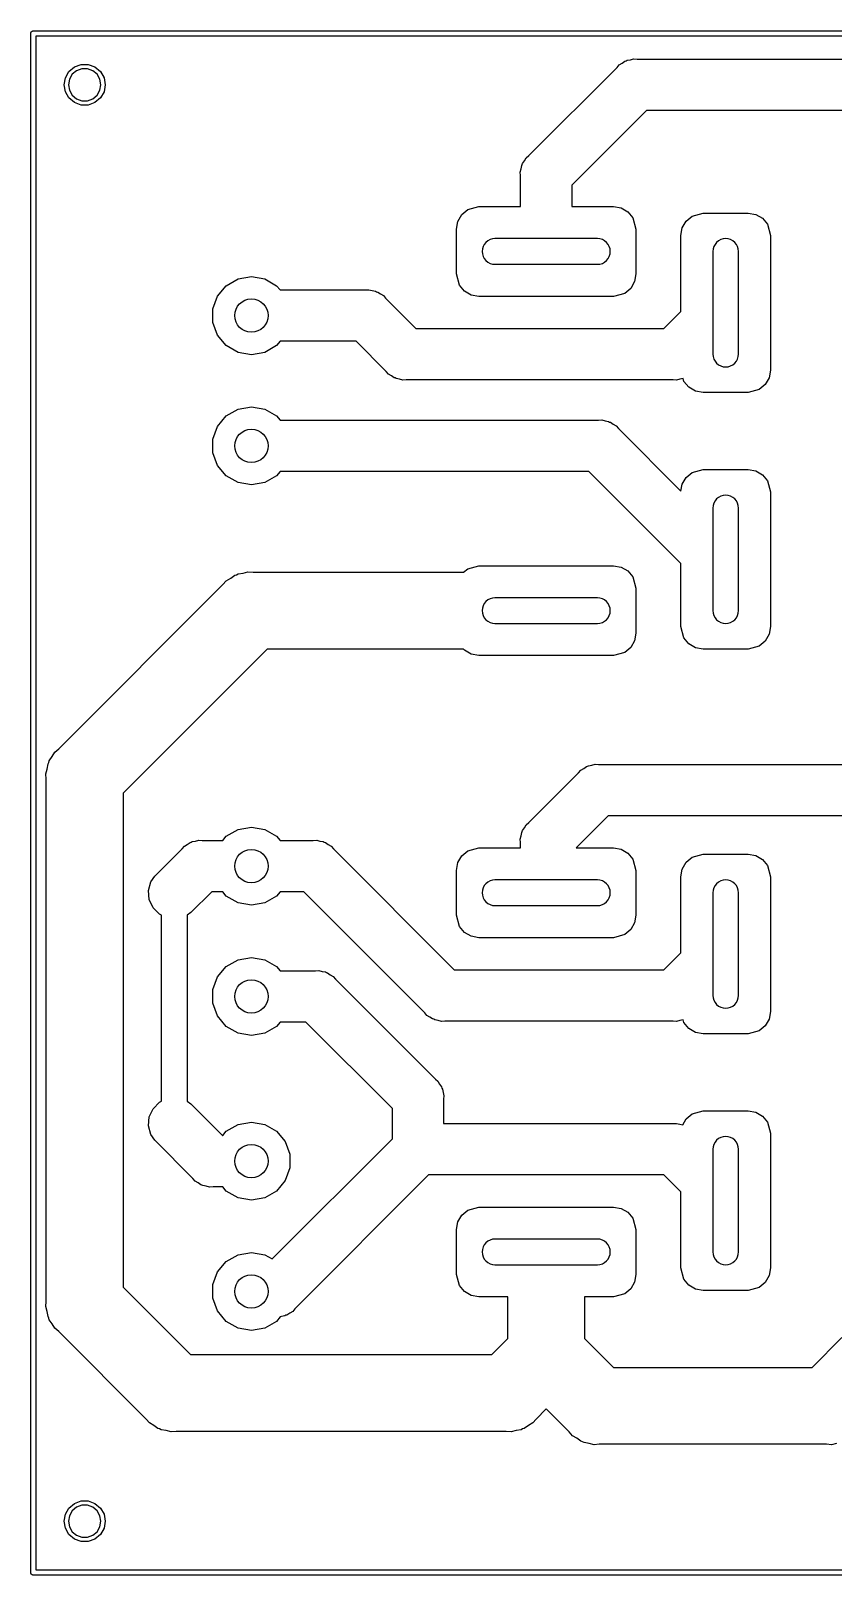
# Model space of a CAD drawing. Extents: x 113.9 to 177.6, y -84.6 to -24.4.
# Drawn here: x 113.9 to 145.2, y -84.6 to -24.4 of the extents above; entities that cross this region are included whole.
import ezdxf

# ---------------------------------------------------------------- set-up
doc = ezdxf.new("R2010")
doc.units = 0
doc.header["$MEASUREMENT"] = 0
doc.layers.add('BLACK', color=7, linetype='CONTINUOUS')

msp = doc.modelspace()

# ---------------------------------------------------------------- linework, layer by layer
at = {"layer": 'BLACK', "linetype": 'CONTINUOUS'}
for p, q in [((113.9, -24.4824), (113.903, -24.474)), ((113.9, -24.4912), (113.9, -24.4824)), ((113.9, -24.4913), (113.9, -24.4912)), ((113.9, -62.4912), (113.9, -24.4913)), ((113.903, -24.474), (113.905, -24.4653)), ((113.905, -24.4653), (113.909, -24.4576)), ((113.909, -24.4576), (113.912, -24.4492)), ((113.912, -24.4492), (113.918, -24.4424)), ((113.918, -24.4424), (113.922, -24.4347)), ((113.922, -24.4347), (113.929, -24.429)), ((113.929, -24.429), (113.935, -24.4222)), ((113.935, -24.4222), (113.942, -24.4178)), ((113.942, -24.4178), (113.949, -24.4121)), ((113.949, -24.4121), (113.958, -24.409)), ((113.958, -24.409), (113.965, -24.4046)), ((113.965, -24.4046), (113.974, -24.403)), ((113.974, -24.403), (113.982, -24.4)), ((113.982, -24.4), (113.991, -24.4)), ((113.991, -24.4), (113.991, -24.4)), ((113.991, -24.4), (177.509, -24.4)), ((177.4, -24.6), (114.1, -24.6)), ((114.1, -24.6), (114.1, -84.4)), ((115.386, -25.9844), (115.599, -25.8054)), ((115.599, -25.8054), (115.861, -25.7101)), ((115.89, -25.8775), (115.684, -25.9526)), ((115.861, -25.7101), (116.139, -25.7101)), ((116.11, -25.8775), (115.89, -25.8775)), ((116.316, -25.9526), (116.11, -25.8775)), ((116.139, -25.7101), (116.401, -25.8054)), ((116.401, -25.8054), (116.614, -25.9844)), ((133.324, -29.262), (136.762, -25.8238)), ((136.762, -25.8238), (136.847, -25.7221)), ((136.847, -25.7221), (136.962, -25.6558)), ((136.962, -25.6558), (137.071, -25.5797)), ((137.071, -25.5797), (137.114, -25.5682)), ((137.114, -25.5682), (137.153, -25.5458)), ((137.153, -25.5458), (137.283, -25.5228)), ((137.283, -25.5228), (137.411, -25.4884)), ((137.411, -25.4884), (137.544, -25.5)), ((137.544, -25.5), (157.956, -25.5)), ((115.198, -26.5), (115.246, -26.2257)), ((115.246, -26.2257), (115.386, -25.9844)), ((115.406, -26.2838), (115.368, -26.5)), ((115.516, -26.0937), (115.406, -26.2838)), ((115.684, -25.9526), (115.516, -26.0937)), ((116.484, -26.0937), (116.316, -25.9526)), ((116.594, -26.2838), (116.484, -26.0937)), ((116.632, -26.5), (116.594, -26.2838)), ((116.614, -25.9844), (116.754, -26.2257)), ((116.754, -26.2257), (116.802, -26.5)), ((115.246, -26.7743), (115.198, -26.5)), ((115.386, -27.0156), (115.246, -26.7743)), ((115.368, -26.5), (115.406, -26.7162)), ((115.599, -27.1946), (115.386, -27.0156)), ((115.406, -26.7162), (115.516, -26.9063)), ((115.516, -26.9063), (115.684, -27.0474)), ((115.684, -27.0474), (115.89, -27.1225)), ((116.11, -27.1225), (116.316, -27.0474)), ((116.316, -27.0474), (116.484, -26.9063)), ((116.614, -27.0156), (116.401, -27.1946)), ((116.484, -26.9063), (116.594, -26.7162)), ((116.594, -26.7162), (116.632, -26.5)), ((116.754, -26.7743), (116.614, -27.0156)), ((116.802, -26.5), (116.754, -26.7743)), ((115.861, -27.2899), (115.599, -27.1946)), ((116.139, -27.2899), (115.861, -27.2899)), ((115.89, -27.1225), (116.11, -27.1225)), ((116.401, -27.1946), (116.139, -27.2899)), ((137.914, -27.5), (135, -30.4142)), ((157.586, -27.5), (137.914, -27.5)), ((133.08, -29.5709), (133.156, -29.4622)), ((133.156, -29.4622), (133.222, -29.3473)), ((133.222, -29.3473), (133.324, -29.262)), ((132.988, -29.9115), (133.023, -29.7834)), ((133, -30.0437), (132.988, -29.9115)), ((133, -31.25), (133, -30.0437)), ((133.023, -29.7834), (133.046, -29.6527)), ((133.046, -29.6527), (133.068, -29.614)), ((133.068, -29.614), (133.08, -29.5709)), ((135, -30.4142), (135, -31.25)), ((130.938, -31.3672), (131.375, -31.25)), ((131.375, -31.25), (133, -31.25)), ((135, -31.25), (136.625, -31.25)), ((136.625, -31.25), (136.924, -31.3028)), ((136.924, -31.3028), (137.187, -31.4547)), ((130.5, -32.125), (130.553, -31.8257)), ((130.553, -31.8257), (130.705, -31.5626)), ((130.705, -31.5626), (130.938, -31.3672)), ((137.187, -31.4547), (137.383, -31.6875)), ((137.383, -31.6875), (137.5, -32.125)), ((139.303, -32.0757), (139.455, -31.8126)), ((139.455, -31.8126), (139.688, -31.6172)), ((139.688, -31.6172), (140.125, -31.5)), ((140.125, -31.5), (141.875, -31.5)), ((141.875, -31.5), (142.174, -31.5528)), ((142.174, -31.5528), (142.437, -31.7047)), ((142.437, -31.7047), (142.633, -31.9375)), ((130.5, -33.875), (130.5, -32.125)), ((132, -32.5), (131.902, -32.5096)), ((132, -32.5), (131.902, -32.5096)), ((136, -32.5), (132, -32.5)), ((136, -32.5), (132, -32.5)), ((136.098, -32.5096), (136, -32.5)), ((136.098, -32.5096), (136, -32.5)), ((137.5, -32.125), (137.5, -33.875)), ((139.25, -32.375), (139.303, -32.0757)), ((139.25, -35.3358), (139.25, -32.375)), ((141, -32.5), (140.902, -32.5096)), ((141, -32.5), (140.902, -32.5096)), ((141.098, -32.5096), (141, -32.5)), ((141.098, -32.5096), (141, -32.5)), ((142.633, -31.9375), (142.75, -32.375)), ((142.75, -32.375), (142.75, -37.625)), ((131.51, -32.9025), (131.5, -33)), ((131.51, -32.9025), (131.5, -33)), ((131.5, -33), (131.51, -33.0975)), ((131.5, -33), (131.51, -33.0975)), ((131.538, -32.8087), (131.51, -32.9025)), ((131.538, -32.8087), (131.51, -32.9025)), ((131.51, -33.0975), (131.538, -33.1913)), ((131.51, -33.0975), (131.538, -33.1913)), ((131.584, -32.7222), (131.538, -32.8087)), ((131.584, -32.7222), (131.538, -32.8087)), ((131.646, -32.6464), (131.584, -32.7222)), ((131.646, -32.6464), (131.584, -32.7222)), ((131.722, -32.5843), (131.646, -32.6464)), ((131.722, -32.5843), (131.646, -32.6464)), ((131.809, -32.5381), (131.722, -32.5843)), ((131.809, -32.5381), (131.722, -32.5843)), ((131.902, -32.5096), (131.809, -32.5381)), ((131.902, -32.5096), (131.809, -32.5381)), ((136.191, -32.5381), (136.098, -32.5096)), ((136.191, -32.5381), (136.098, -32.5096)), ((136.278, -32.5843), (136.191, -32.5381)), ((136.278, -32.5843), (136.191, -32.5381)), ((136.354, -32.6464), (136.278, -32.5843)), ((136.354, -32.6464), (136.278, -32.5843)), ((136.416, -32.7222), (136.354, -32.6464)), ((136.416, -32.7222), (136.354, -32.6464)), ((136.462, -32.8087), (136.416, -32.7222)), ((136.462, -32.8087), (136.416, -32.7222)), ((136.49, -32.9025), (136.462, -32.8087)), ((136.49, -32.9025), (136.462, -32.8087)), ((136.462, -33.1913), (136.49, -33.0975)), ((136.462, -33.1913), (136.49, -33.0975)), ((136.5, -33), (136.49, -32.9025)), ((136.5, -33), (136.49, -32.9025)), ((136.49, -33.0975), (136.5, -33)), ((136.49, -33.0975), (136.5, -33)), ((140.51, -32.9025), (140.5, -33)), ((140.51, -32.9025), (140.5, -33)), ((140.5, -33), (140.5, -37)), ((140.5, -33), (140.5, -37)), ((140.538, -32.8087), (140.51, -32.9025)), ((140.538, -32.8087), (140.51, -32.9025)), ((140.584, -32.7222), (140.538, -32.8087)), ((140.584, -32.7222), (140.538, -32.8087)), ((140.646, -32.6464), (140.584, -32.7222)), ((140.646, -32.6464), (140.584, -32.7222)), ((140.722, -32.5843), (140.646, -32.6464)), ((140.722, -32.5843), (140.646, -32.6464)), ((140.809, -32.5381), (140.722, -32.5843)), ((140.809, -32.5381), (140.722, -32.5843)), ((140.902, -32.5096), (140.809, -32.5381)), ((140.902, -32.5096), (140.809, -32.5381)), ((141.191, -32.5381), (141.098, -32.5096)), ((141.191, -32.5381), (141.098, -32.5096)), ((141.278, -32.5843), (141.191, -32.5381)), ((141.278, -32.5843), (141.191, -32.5381)), ((141.354, -32.6464), (141.278, -32.5843)), ((141.354, -32.6464), (141.278, -32.5843)), ((141.416, -32.7222), (141.354, -32.6464)), ((141.416, -32.7222), (141.354, -32.6464)), ((141.462, -32.8087), (141.416, -32.7222)), ((141.462, -32.8087), (141.416, -32.7222)), ((141.49, -32.9025), (141.462, -32.8087)), ((141.49, -32.9025), (141.462, -32.8087)), ((141.5, -33), (141.49, -32.9025)), ((141.5, -33), (141.49, -32.9025)), ((141.5, -37), (141.5, -33)), ((141.5, -37), (141.5, -33)), ((131.538, -33.1913), (131.584, -33.2778)), ((131.538, -33.1913), (131.584, -33.2778)), ((131.584, -33.2778), (131.646, -33.3536)), ((131.584, -33.2778), (131.646, -33.3536)), ((131.646, -33.3536), (131.722, -33.4157)), ((131.646, -33.3536), (131.722, -33.4157)), ((131.722, -33.4157), (131.809, -33.4619)), ((131.722, -33.4157), (131.809, -33.4619)), ((131.809, -33.4619), (131.902, -33.4904)), ((131.809, -33.4619), (131.902, -33.4904)), ((131.902, -33.4904), (132, -33.5)), ((131.902, -33.4904), (132, -33.5)), ((132, -33.5), (136, -33.5)), ((132, -33.5), (136, -33.5)), ((136, -33.5), (136.098, -33.4904)), ((136, -33.5), (136.098, -33.4904)), ((136.098, -33.4904), (136.191, -33.4619)), ((136.098, -33.4904), (136.191, -33.4619)), ((136.191, -33.4619), (136.278, -33.4157)), ((136.191, -33.4619), (136.278, -33.4157)), ((136.278, -33.4157), (136.354, -33.3536)), ((136.278, -33.4157), (136.354, -33.3536)), ((136.354, -33.3536), (136.416, -33.2778)), ((136.354, -33.3536), (136.416, -33.2778)), ((136.416, -33.2778), (136.462, -33.1913)), ((136.416, -33.2778), (136.462, -33.1913)), ((121.521, -34.3332), (121.979, -34.0687)), ((121.979, -34.0687), (122.5, -33.9769)), ((122.5, -33.9769), (123.021, -34.0687)), ((123.021, -34.0687), (123.479, -34.3332)), ((130.617, -34.3125), (130.5, -33.875)), ((130.813, -34.5453), (130.617, -34.3125)), ((137.447, -34.1743), (137.295, -34.4374)), ((137.5, -33.875), (137.447, -34.1743)), ((121, -35.2355), (121.181, -34.7384)), ((121.181, -34.7384), (121.521, -34.3332)), ((123.479, -34.3332), (123.619, -34.5)), ((123.619, -34.5), (126.956, -34.5)), ((126.956, -34.5), (127.088, -34.4884)), ((127.088, -34.4884), (127.217, -34.5228)), ((127.217, -34.5228), (127.347, -34.5458)), ((127.347, -34.5458), (127.386, -34.5681)), ((127.386, -34.5681), (127.429, -34.5797)), ((127.429, -34.5797), (127.538, -34.6558)), ((127.538, -34.6558), (127.653, -34.7221)), ((127.653, -34.7221), (127.738, -34.8238)), ((127.738, -34.8238), (128.914, -36)), ((131.076, -34.6972), (130.813, -34.5453)), ((131.375, -34.75), (131.076, -34.6972)), ((136.625, -34.75), (131.375, -34.75)), ((137.062, -34.6328), (136.625, -34.75)), ((137.295, -34.4374), (137.062, -34.6328)), ((121, -35.7645), (121, -35.2355)), ((138.586, -36), (139.25, -35.3358)), ((121.181, -36.2616), (121, -35.7645)), ((128.914, -36), (138.586, -36)), ((121.521, -36.6668), (121.181, -36.2616)), ((121.979, -36.9313), (121.521, -36.6668)), ((123.479, -36.6668), (123.021, -36.9313)), ((123.619, -36.5), (123.479, -36.6668)), ((126.586, -36.5), (123.619, -36.5)), ((127.762, -37.6762), (126.586, -36.5)), ((122.5, -37.0231), (121.979, -36.9313)), ((123.021, -36.9313), (122.5, -37.0231)), ((140.5, -37), (140.51, -37.0975)), ((140.5, -37), (140.51, -37.0975)), ((140.51, -37.0975), (140.538, -37.1913)), ((140.51, -37.0975), (140.538, -37.1913)), ((140.538, -37.1913), (140.584, -37.2778)), ((140.538, -37.1913), (140.584, -37.2778)), ((140.584, -37.2778), (140.646, -37.3536)), ((140.584, -37.2778), (140.646, -37.3536)), ((141.354, -37.3536), (141.416, -37.2778)), ((141.354, -37.3536), (141.416, -37.2778)), ((141.416, -37.2778), (141.462, -37.1913)), ((141.416, -37.2778), (141.462, -37.1913)), ((141.462, -37.1913), (141.49, -37.0975)), ((141.462, -37.1913), (141.49, -37.0975)), ((141.49, -37.0975), (141.5, -37)), ((141.49, -37.0975), (141.5, -37)), ((127.847, -37.7779), (127.762, -37.6762)), ((127.962, -37.8442), (127.847, -37.7779)), ((128.071, -37.9203), (127.962, -37.8442)), ((128.114, -37.9318), (128.071, -37.9203)), ((140.646, -37.3536), (140.722, -37.4157)), ((140.646, -37.3536), (140.722, -37.4157)), ((140.722, -37.4157), (140.809, -37.4619)), ((140.722, -37.4157), (140.809, -37.4619)), ((140.809, -37.4619), (140.902, -37.4904)), ((140.809, -37.4619), (140.902, -37.4904)), ((140.902, -37.4904), (141, -37.5)), ((140.902, -37.4904), (141, -37.5)), ((141, -37.5), (141.098, -37.4904)), ((141, -37.5), (141.098, -37.4904)), ((141.098, -37.4904), (141.191, -37.4619)), ((141.098, -37.4904), (141.191, -37.4619)), ((141.191, -37.4619), (141.278, -37.4157)), ((141.191, -37.4619), (141.278, -37.4157)), ((141.278, -37.4157), (141.354, -37.3536)), ((141.278, -37.4157), (141.354, -37.3536)), ((142.697, -37.9243), (142.545, -38.1874)), ((142.75, -37.625), (142.697, -37.9243)), ((128.153, -37.9542), (128.114, -37.9318)), ((128.283, -37.9772), (128.153, -37.9542)), ((128.411, -38.0116), (128.283, -37.9772)), ((128.544, -38), (128.411, -38.0116)), ((138.956, -38), (128.544, -38)), ((139.088, -38.0116), (138.956, -38)), ((139.217, -37.9772), (139.088, -38.0116)), ((139.339, -37.9557), (139.217, -37.9772)), ((139.367, -38.0625), (139.339, -37.9557)), ((139.563, -38.2953), (139.367, -38.0625)), ((139.826, -38.4472), (139.563, -38.2953)), ((140.125, -38.5), (139.826, -38.4472)), ((141.875, -38.5), (140.125, -38.5)), ((142.312, -38.3828), (141.875, -38.5)), ((142.545, -38.1874), (142.312, -38.3828)), ((121.979, -39.1487), (122.5, -39.0569)), ((122.5, -39.0569), (123.021, -39.1487)), ((121.181, -39.8184), (121.521, -39.4132)), ((121.521, -39.4132), (121.979, -39.1487)), ((123.021, -39.1487), (123.479, -39.4132)), ((123.479, -39.4132), (123.619, -39.58)), ((123.619, -39.58), (136.036, -39.58)), ((136.036, -39.58), (136.168, -39.5684)), ((136.168, -39.5684), (136.297, -39.6028)), ((136.297, -39.6028), (136.427, -39.6258)), ((136.427, -39.6258), (136.466, -39.6482)), ((136.466, -39.6482), (136.509, -39.6597)), ((136.509, -39.6597), (136.618, -39.7358)), ((121, -40.3155), (121.181, -39.8184)), ((121, -40.8445), (121, -40.3155)), ((136.618, -39.7358), (136.733, -39.8021)), ((136.733, -39.8021), (136.818, -39.9038)), ((136.818, -39.9038), (139.256, -42.3417)), ((121.181, -41.3416), (121, -40.8445)), ((121.521, -41.7468), (121.181, -41.3416)), ((139.688, -41.6172), (140.125, -41.5)), ((140.125, -41.5), (141.875, -41.5)), ((141.875, -41.5), (142.174, -41.5528)), ((121.979, -42.0113), (121.521, -41.7468)), ((122.5, -42.1031), (121.979, -42.0113)), ((123.021, -42.0113), (122.5, -42.1031)), ((123.479, -41.7468), (123.021, -42.0113)), ((123.619, -41.58), (123.479, -41.7468)), ((135.666, -41.58), (123.619, -41.58)), ((139.25, -45.1642), (135.666, -41.58)), ((139.256, -42.3417), (139.303, -42.0757)), ((139.303, -42.0757), (139.455, -41.8126)), ((139.455, -41.8126), (139.688, -41.6172)), ((142.174, -41.5528), (142.437, -41.7047)), ((142.437, -41.7047), (142.633, -41.9375)), ((142.633, -41.9375), (142.75, -42.375)), ((140.584, -42.7222), (140.538, -42.8087)), ((140.584, -42.7222), (140.538, -42.8087)), ((140.646, -42.6464), (140.584, -42.7222)), ((140.646, -42.6464), (140.584, -42.7222)), ((140.722, -42.5843), (140.646, -42.6464)), ((140.722, -42.5843), (140.646, -42.6464)), ((140.809, -42.5381), (140.722, -42.5843)), ((140.809, -42.5381), (140.722, -42.5843)), ((140.902, -42.5096), (140.809, -42.5381)), ((140.902, -42.5096), (140.809, -42.5381)), ((141, -42.5), (140.902, -42.5096)), ((141, -42.5), (140.902, -42.5096)), ((141.098, -42.5096), (141, -42.5)), ((141.098, -42.5096), (141, -42.5)), ((141.191, -42.5381), (141.098, -42.5096)), ((141.191, -42.5381), (141.098, -42.5096)), ((141.278, -42.5843), (141.191, -42.5381)), ((141.278, -42.5843), (141.191, -42.5381)), ((141.354, -42.6464), (141.278, -42.5843)), ((141.354, -42.6464), (141.278, -42.5843)), ((141.416, -42.7222), (141.354, -42.6464)), ((141.416, -42.7222), (141.354, -42.6464)), ((141.462, -42.8087), (141.416, -42.7222)), ((141.462, -42.8087), (141.416, -42.7222)), ((142.75, -42.375), (142.75, -47.625)), ((140.51, -42.9025), (140.5, -43)), ((140.51, -42.9025), (140.5, -43)), ((140.5, -43), (140.5, -47)), ((140.5, -43), (140.5, -47)), ((140.538, -42.8087), (140.51, -42.9025)), ((140.538, -42.8087), (140.51, -42.9025)), ((141.49, -42.9025), (141.462, -42.8087)), ((141.49, -42.9025), (141.462, -42.8087)), ((141.5, -43), (141.49, -42.9025)), ((141.5, -43), (141.49, -42.9025)), ((141.5, -47), (141.5, -43)), ((141.5, -47), (141.5, -43)), ((121.521, -45.8332), (121.693, -45.7337)), ((121.693, -45.7337), (121.856, -45.6196)), ((121.856, -45.6196), (121.921, -45.6022)), ((121.921, -45.6022), (121.979, -45.5687)), ((121.979, -45.5687), (122.175, -45.5342)), ((122.175, -45.5342), (122.367, -45.4827)), ((122.367, -45.4827), (122.565, -45.5)), ((122.565, -45.5), (130.779, -45.5)), ((130.779, -45.5), (130.938, -45.3672)), ((130.938, -45.3672), (131.375, -45.25)), ((131.375, -45.25), (136.625, -45.25)), ((136.625, -45.25), (136.924, -45.3028)), ((136.924, -45.3028), (137.187, -45.4547)), ((137.187, -45.4547), (137.383, -45.6875)), ((137.383, -45.6875), (137.5, -46.125)), ((139.25, -47.625), (139.25, -45.1642)), ((114.986, -52.393), (121.393, -45.9856)), ((121.393, -45.9856), (121.521, -45.8332)), ((137.5, -46.125), (137.5, -47.875)), ((131.51, -46.9025), (131.5, -47)), ((131.51, -46.9025), (131.5, -47)), ((131.538, -46.8087), (131.51, -46.9025)), ((131.538, -46.8087), (131.51, -46.9025)), ((131.584, -46.7222), (131.538, -46.8087)), ((131.584, -46.7222), (131.538, -46.8087)), ((131.646, -46.6464), (131.584, -46.7222)), ((131.646, -46.6464), (131.584, -46.7222)), ((131.722, -46.5843), (131.646, -46.6464)), ((131.722, -46.5843), (131.646, -46.6464)), ((131.809, -46.5381), (131.722, -46.5843)), ((131.809, -46.5381), (131.722, -46.5843)), ((131.902, -46.5096), (131.809, -46.5381)), ((131.902, -46.5096), (131.809, -46.5381)), ((132, -46.5), (131.902, -46.5096)), ((132, -46.5), (131.902, -46.5096)), ((136, -46.5), (132, -46.5)), ((136, -46.5), (132, -46.5)), ((136.098, -46.5096), (136, -46.5)), ((136.098, -46.5096), (136, -46.5)), ((136.191, -46.5381), (136.098, -46.5096)), ((136.191, -46.5381), (136.098, -46.5096)), ((136.278, -46.5843), (136.191, -46.5381)), ((136.278, -46.5843), (136.191, -46.5381)), ((136.354, -46.6464), (136.278, -46.5843)), ((136.354, -46.6464), (136.278, -46.5843)), ((136.416, -46.7222), (136.354, -46.6464)), ((136.416, -46.7222), (136.354, -46.6464)), ((136.462, -46.8087), (136.416, -46.7222)), ((136.462, -46.8087), (136.416, -46.7222)), ((136.49, -46.9025), (136.462, -46.8087)), ((136.49, -46.9025), (136.462, -46.8087)), ((136.5, -47), (136.49, -46.9025)), ((136.5, -47), (136.49, -46.9025)), ((131.5, -47), (131.51, -47.0975)), ((131.5, -47), (131.51, -47.0975)), ((131.51, -47.0975), (131.538, -47.1913)), ((131.51, -47.0975), (131.538, -47.1913)), ((131.538, -47.1913), (131.584, -47.2778)), ((131.538, -47.1913), (131.584, -47.2778)), ((131.584, -47.2778), (131.646, -47.3536)), ((131.584, -47.2778), (131.646, -47.3536)), ((131.646, -47.3536), (131.722, -47.4157)), ((131.646, -47.3536), (131.722, -47.4157)), ((131.722, -47.4157), (131.809, -47.4619)), ((131.722, -47.4157), (131.809, -47.4619)), ((131.809, -47.4619), (131.902, -47.4904)), ((131.809, -47.4619), (131.902, -47.4904)), ((131.902, -47.4904), (132, -47.5)), ((131.902, -47.4904), (132, -47.5)), ((132, -47.5), (136, -47.5)), ((132, -47.5), (136, -47.5)), ((136, -47.5), (136.098, -47.4904)), ((136, -47.5), (136.098, -47.4904)), ((136.098, -47.4904), (136.191, -47.4619)), ((136.098, -47.4904), (136.191, -47.4619)), ((136.191, -47.4619), (136.278, -47.4157)), ((136.191, -47.4619), (136.278, -47.4157)), ((136.278, -47.4157), (136.354, -47.3536)), ((136.278, -47.4157), (136.354, -47.3536)), ((136.354, -47.3536), (136.416, -47.2778)), ((136.354, -47.3536), (136.416, -47.2778)), ((136.416, -47.2778), (136.462, -47.1913)), ((136.416, -47.2778), (136.462, -47.1913)), ((136.462, -47.1913), (136.49, -47.0975)), ((136.462, -47.1913), (136.49, -47.0975)), ((136.49, -47.0975), (136.5, -47)), ((136.49, -47.0975), (136.5, -47)), ((140.5, -47), (140.51, -47.0975)), ((140.5, -47), (140.51, -47.0975)), ((140.51, -47.0975), (140.538, -47.1913)), ((140.51, -47.0975), (140.538, -47.1913)), ((140.538, -47.1913), (140.584, -47.2778)), ((140.538, -47.1913), (140.584, -47.2778)), ((140.584, -47.2778), (140.646, -47.3536)), ((140.584, -47.2778), (140.646, -47.3536)), ((140.646, -47.3536), (140.722, -47.4157)), ((140.646, -47.3536), (140.722, -47.4157)), ((140.722, -47.4157), (140.809, -47.4619)), ((140.722, -47.4157), (140.809, -47.4619)), ((140.809, -47.4619), (140.902, -47.4904)), ((140.809, -47.4619), (140.902, -47.4904)), ((140.902, -47.4904), (141, -47.5)), ((140.902, -47.4904), (141, -47.5)), ((141, -47.5), (141.098, -47.4904)), ((141, -47.5), (141.098, -47.4904)), ((141.098, -47.4904), (141.191, -47.4619)), ((141.098, -47.4904), (141.191, -47.4619)), ((141.191, -47.4619), (141.278, -47.4157)), ((141.191, -47.4619), (141.278, -47.4157)), ((141.278, -47.4157), (141.354, -47.3536)), ((141.278, -47.4157), (141.354, -47.3536)), ((141.354, -47.3536), (141.416, -47.2778)), ((141.354, -47.3536), (141.416, -47.2778)), ((141.416, -47.2778), (141.462, -47.1913)), ((141.416, -47.2778), (141.462, -47.1913)), ((141.462, -47.1913), (141.49, -47.0975)), ((141.462, -47.1913), (141.49, -47.0975)), ((141.49, -47.0975), (141.5, -47)), ((141.49, -47.0975), (141.5, -47)), ((137.5, -47.875), (137.447, -48.1743)), ((139.367, -48.0625), (139.25, -47.625)), ((139.563, -48.2953), (139.367, -48.0625)), ((142.697, -47.9243), (142.545, -48.1874)), ((142.75, -47.625), (142.697, -47.9243)), ((123.121, -48.5), (117.5, -54.1213)), ((130.775, -48.5), (123.121, -48.5)), ((130.813, -48.5453), (130.775, -48.5)), ((131.076, -48.6972), (130.813, -48.5453)), ((131.375, -48.75), (131.076, -48.6972)), ((136.625, -48.75), (131.375, -48.75)), ((137.062, -48.6328), (136.625, -48.75)), ((137.295, -48.4374), (137.062, -48.6328)), ((137.447, -48.1743), (137.295, -48.4374)), ((139.826, -48.4472), (139.563, -48.2953)), ((140.125, -48.5), (139.826, -48.4472)), ((141.875, -48.5), (140.125, -48.5)), ((142.312, -48.3828), (141.875, -48.5)), ((142.545, -48.1874), (142.312, -48.3828)), ((114.569, -52.9791), (114.602, -52.921)), ((114.602, -52.921), (114.62, -52.8563)), ((114.62, -52.8563), (114.734, -52.6933)), ((114.734, -52.6933), (114.833, -52.5209)), ((114.833, -52.5209), (114.986, -52.393)), ((114.483, -53.3672), (114.534, -53.175)), ((114.5, -53.5655), (114.483, -53.3672)), ((114.5, -73.9345), (114.5, -53.5655)), ((114.534, -53.175), (114.569, -52.9791)), ((133.324, -55.262), (135.262, -53.3238)), ((135.262, -53.3238), (135.347, -53.2221)), ((135.347, -53.2221), (135.462, -53.1558)), ((135.462, -53.1558), (135.571, -53.0797)), ((135.571, -53.0797), (135.614, -53.0681)), ((135.614, -53.0681), (135.653, -53.0458)), ((135.653, -53.0458), (135.783, -53.0228)), ((135.783, -53.0228), (135.911, -52.9884)), ((135.911, -52.9884), (136.044, -53)), ((136.044, -53), (158.956, -53)), ((117.5, -54.1213), (117.5, -73.3787)), ((133.156, -55.4622), (133.222, -55.3473)), ((133.222, -55.3473), (133.324, -55.262)), ((136.414, -55), (135.164, -56.25)), ((158.405, -55), (136.414, -55)), ((120.193, -56.0058), (120.323, -55.9828)), ((120.323, -55.9828), (120.451, -55.9484)), ((120.451, -55.9484), (120.584, -55.96)), ((120.584, -55.96), (121.381, -55.96)), ((121.381, -55.96), (121.521, -55.7932)), ((121.521, -55.7932), (121.979, -55.5287)), ((121.979, -55.5287), (122.5, -55.4369)), ((122.5, -55.4369), (123.021, -55.5287)), ((123.021, -55.5287), (123.479, -55.7932)), ((123.479, -55.7932), (123.619, -55.96)), ((123.619, -55.96), (124.916, -55.96)), ((124.916, -55.96), (125.048, -55.9484)), ((125.048, -55.9484), (125.177, -55.9828)), ((125.177, -55.9828), (125.307, -56.0058)), ((132.988, -55.9115), (133.023, -55.7834)), ((133, -56.0437), (132.988, -55.9115)), ((133.023, -55.7834), (133.046, -55.6527)), ((133.046, -55.6527), (133.068, -55.614)), ((133.068, -55.614), (133.08, -55.5709)), ((133.08, -55.5709), (133.156, -55.4622)), ((118.731, -57.3548), (119.802, -56.2838)), ((119.802, -56.2838), (119.887, -56.1821)), ((119.887, -56.1821), (120.002, -56.1158)), ((120.002, -56.1158), (120.111, -56.0397)), ((120.111, -56.0397), (120.154, -56.0281)), ((120.154, -56.0281), (120.193, -56.0058)), ((125.307, -56.0058), (125.346, -56.0281)), ((125.346, -56.0281), (125.389, -56.0397)), ((125.389, -56.0397), (125.498, -56.1158)), ((125.498, -56.1158), (125.613, -56.1821)), ((125.613, -56.1821), (125.698, -56.2838)), ((125.698, -56.2838), (130.414, -61)), ((130.553, -56.8257), (130.705, -56.5626)), ((130.705, -56.5626), (130.938, -56.3672)), ((130.938, -56.3672), (131.375, -56.25)), ((131.375, -56.25), (133, -56.25)), ((133, -56.25), (133, -56.0437)), ((135.164, -56.25), (136.625, -56.25)), ((136.625, -56.25), (136.924, -56.3028)), ((136.924, -56.3028), (137.187, -56.4547)), ((137.187, -56.4547), (137.383, -56.6875)), ((139.688, -56.6172), (140.125, -56.5)), ((140.125, -56.5), (141.875, -56.5)), ((141.875, -56.5), (142.174, -56.5528)), ((142.174, -56.5528), (142.437, -56.7047)), ((130.5, -57.125), (130.553, -56.8257)), ((130.5, -58.875), (130.5, -57.125)), ((137.383, -56.6875), (137.5, -57.125)), ((137.5, -57.125), (137.5, -58.875)), ((139.25, -57.375), (139.303, -57.0757)), ((139.303, -57.0757), (139.455, -56.8126)), ((139.455, -56.8126), (139.688, -56.6172)), ((142.437, -56.7047), (142.633, -56.9375)), ((142.633, -56.9375), (142.75, -57.375)), ((118.488, -57.9115), (118.58, -57.5709)), ((118.58, -57.5709), (118.731, -57.3548)), ((131.584, -57.7222), (131.538, -57.8087)), ((131.584, -57.7222), (131.538, -57.8087)), ((131.646, -57.6464), (131.584, -57.7222)), ((131.646, -57.6464), (131.584, -57.7222)), ((131.722, -57.5843), (131.646, -57.6464)), ((131.722, -57.5843), (131.646, -57.6464)), ((131.809, -57.5381), (131.722, -57.5843)), ((131.809, -57.5381), (131.722, -57.5843)), ((131.902, -57.5096), (131.809, -57.5381)), ((131.902, -57.5096), (131.809, -57.5381)), ((132, -57.5), (131.902, -57.5096)), ((132, -57.5), (131.902, -57.5096)), ((136, -57.5), (132, -57.5)), ((136, -57.5), (132, -57.5)), ((136.098, -57.5096), (136, -57.5)), ((136.098, -57.5096), (136, -57.5)), ((136.191, -57.5381), (136.098, -57.5096)), ((136.191, -57.5381), (136.098, -57.5096)), ((136.278, -57.5843), (136.191, -57.5381)), ((136.278, -57.5843), (136.191, -57.5381)), ((136.354, -57.6464), (136.278, -57.5843)), ((136.354, -57.6464), (136.278, -57.5843)), ((136.416, -57.7222), (136.354, -57.6464)), ((136.416, -57.7222), (136.354, -57.6464)), ((136.462, -57.8087), (136.416, -57.7222)), ((136.462, -57.8087), (136.416, -57.7222)), ((139.25, -60.3358), (139.25, -57.375)), ((140.584, -57.7222), (140.538, -57.8087)), ((140.584, -57.7222), (140.538, -57.8087)), ((140.646, -57.6464), (140.584, -57.7222)), ((140.646, -57.6464), (140.584, -57.7222)), ((140.722, -57.5843), (140.646, -57.6464)), ((140.722, -57.5843), (140.646, -57.6464)), ((140.809, -57.5381), (140.722, -57.5843)), ((140.809, -57.5381), (140.722, -57.5843)), ((140.902, -57.5096), (140.809, -57.5381)), ((140.902, -57.5096), (140.809, -57.5381)), ((141, -57.5), (140.902, -57.5096)), ((141, -57.5), (140.902, -57.5096)), ((141.098, -57.5096), (141, -57.5)), ((141.098, -57.5096), (141, -57.5)), ((141.191, -57.5381), (141.098, -57.5096)), ((141.191, -57.5381), (141.098, -57.5096)), ((141.278, -57.5843), (141.191, -57.5381)), ((141.278, -57.5843), (141.191, -57.5381)), ((141.354, -57.6464), (141.278, -57.5843)), ((141.354, -57.6464), (141.278, -57.5843)), ((141.416, -57.7222), (141.354, -57.6464)), ((141.416, -57.7222), (141.354, -57.6464)), ((141.462, -57.8087), (141.416, -57.7222)), ((141.462, -57.8087), (141.416, -57.7222)), ((142.75, -57.375), (142.75, -62.625)), ((118.519, -58.2628), (118.488, -57.9115)), ((118.668, -58.5824), (118.519, -58.2628)), ((120.954, -57.96), (120.145, -58.769)), ((121.381, -57.96), (120.954, -57.96)), ((121.521, -58.1268), (121.381, -57.96)), ((121.979, -58.3913), (121.521, -58.1268)), ((122.5, -58.4831), (121.979, -58.3913)), ((123.021, -58.3913), (122.5, -58.4831)), ((123.479, -58.1268), (123.021, -58.3913)), ((123.619, -57.96), (123.479, -58.1268)), ((124.546, -57.96), (123.619, -57.96)), ((129.262, -62.6762), (124.546, -57.96)), ((131.51, -57.9025), (131.5, -58)), ((131.51, -57.9025), (131.5, -58)), ((131.5, -58), (131.51, -58.0975)), ((131.5, -58), (131.51, -58.0975)), ((131.538, -57.8087), (131.51, -57.9025)), ((131.538, -57.8087), (131.51, -57.9025)), ((131.51, -58.0975), (131.538, -58.1913)), ((131.51, -58.0975), (131.538, -58.1913)), ((131.538, -58.1913), (131.584, -58.2778)), ((131.538, -58.1913), (131.584, -58.2778)), ((131.584, -58.2778), (131.646, -58.3536)), ((131.584, -58.2778), (131.646, -58.3536)), ((131.646, -58.3536), (131.722, -58.4157)), ((131.646, -58.3536), (131.722, -58.4157)), ((136.278, -58.4157), (136.354, -58.3536)), ((136.278, -58.4157), (136.354, -58.3536)), ((136.354, -58.3536), (136.416, -58.2778)), ((136.354, -58.3536), (136.416, -58.2778)), ((136.416, -58.2778), (136.462, -58.1913)), ((136.416, -58.2778), (136.462, -58.1913)), ((136.49, -57.9025), (136.462, -57.8087)), ((136.49, -57.9025), (136.462, -57.8087)), ((136.462, -58.1913), (136.49, -58.0975)), ((136.462, -58.1913), (136.49, -58.0975)), ((136.5, -58), (136.49, -57.9025)), ((136.5, -58), (136.49, -57.9025)), ((136.49, -58.0975), (136.5, -58)), ((136.49, -58.0975), (136.5, -58)), ((140.51, -57.9025), (140.5, -58)), ((140.51, -57.9025), (140.5, -58)), ((140.5, -58), (140.5, -62)), ((140.5, -58), (140.5, -62)), ((140.538, -57.8087), (140.51, -57.9025)), ((140.538, -57.8087), (140.51, -57.9025)), ((141.49, -57.9025), (141.462, -57.8087)), ((141.49, -57.9025), (141.462, -57.8087)), ((141.5, -58), (141.49, -57.9025)), ((141.5, -58), (141.49, -57.9025)), ((141.5, -62), (141.5, -58)), ((141.5, -62), (141.5, -58)), ((118.918, -58.8318), (118.668, -58.5824)), ((119, -58.8702), (118.918, -58.8318)), ((119, -66.1298), (119, -58.8702)), ((120.145, -58.769), (120, -58.8707)), ((120, -58.8707), (120, -66.1293)), ((130.617, -59.3125), (130.5, -58.875)), ((131.722, -58.4157), (131.809, -58.4619)), ((131.722, -58.4157), (131.809, -58.4619)), ((131.809, -58.4619), (131.902, -58.4904)), ((131.809, -58.4619), (131.902, -58.4904)), ((131.902, -58.4904), (132, -58.5)), ((131.902, -58.4904), (132, -58.5)), ((132, -58.5), (136, -58.5)), ((132, -58.5), (136, -58.5)), ((136, -58.5), (136.098, -58.4904)), ((136, -58.5), (136.098, -58.4904)), ((136.098, -58.4904), (136.191, -58.4619)), ((136.098, -58.4904), (136.191, -58.4619)), ((136.191, -58.4619), (136.278, -58.4157)), ((136.191, -58.4619), (136.278, -58.4157)), ((137.5, -58.875), (137.447, -59.1743)), ((130.813, -59.5453), (130.617, -59.3125)), ((131.076, -59.6972), (130.813, -59.5453)), ((137.295, -59.4374), (137.062, -59.6328)), ((137.447, -59.1743), (137.295, -59.4374)), ((131.375, -59.75), (131.076, -59.6972)), ((136.625, -59.75), (131.375, -59.75)), ((137.062, -59.6328), (136.625, -59.75)), ((121.521, -60.8732), (121.979, -60.6087)), ((121.979, -60.6087), (122.5, -60.5169)), ((122.5, -60.5169), (123.021, -60.6087)), ((123.021, -60.6087), (123.479, -60.8732)), ((138.586, -61), (139.25, -60.3358)), ((121, -61.7755), (121.181, -61.2784)), ((121.181, -61.2784), (121.521, -60.8732)), ((123.479, -60.8732), (123.619, -61.04)), ((123.619, -61.04), (124.996, -61.04)), ((124.996, -61.04), (125.128, -61.0284)), ((125.128, -61.0284), (125.257, -61.0628)), ((125.257, -61.0628), (125.387, -61.0858)), ((125.387, -61.0858), (125.426, -61.1081)), ((125.426, -61.1081), (125.469, -61.1197)), ((125.469, -61.1197), (125.578, -61.1958)), ((125.578, -61.1958), (125.693, -61.2621)), ((125.693, -61.2621), (125.778, -61.3638)), ((125.778, -61.3638), (129.676, -65.262)), ((130.414, -61), (138.586, -61)), ((121, -62.3045), (121, -61.7755)), ((140.5, -62), (140.51, -62.0975)), ((140.5, -62), (140.51, -62.0975)), ((141.49, -62.0975), (141.5, -62)), ((141.49, -62.0975), (141.5, -62)), ((113.9, -62.4913), (113.9, -62.4912)), ((113.9, -84.4824), (113.9, -62.4913)), ((121.181, -62.8016), (121, -62.3045)), ((140.51, -62.0975), (140.538, -62.1913)), ((140.51, -62.0975), (140.538, -62.1913)), ((140.538, -62.1913), (140.584, -62.2778)), ((140.538, -62.1913), (140.584, -62.2778)), ((140.584, -62.2778), (140.646, -62.3536)), ((140.584, -62.2778), (140.646, -62.3536)), ((140.646, -62.3536), (140.722, -62.4157)), ((140.646, -62.3536), (140.722, -62.4157)), ((140.722, -62.4157), (140.809, -62.4619)), ((140.722, -62.4157), (140.809, -62.4619)), ((140.809, -62.4619), (140.902, -62.4904)), ((140.809, -62.4619), (140.902, -62.4904)), ((140.902, -62.4904), (141, -62.5)), ((140.902, -62.4904), (141, -62.5)), ((141, -62.5), (141.098, -62.4904)), ((141, -62.5), (141.098, -62.4904)), ((141.098, -62.4904), (141.191, -62.4619)), ((141.098, -62.4904), (141.191, -62.4619)), ((141.191, -62.4619), (141.278, -62.4157)), ((141.191, -62.4619), (141.278, -62.4157)), ((141.278, -62.4157), (141.354, -62.3536)), ((141.278, -62.4157), (141.354, -62.3536)), ((141.354, -62.3536), (141.416, -62.2778)), ((141.354, -62.3536), (141.416, -62.2778)), ((141.416, -62.2778), (141.462, -62.1913)), ((141.416, -62.2778), (141.462, -62.1913)), ((141.462, -62.1913), (141.49, -62.0975)), ((141.462, -62.1913), (141.49, -62.0975)), ((121.521, -63.2068), (121.181, -62.8016)), ((121.979, -63.4713), (121.521, -63.2068)), ((123.479, -63.2068), (123.021, -63.4713)), ((123.619, -63.04), (123.479, -63.2068)), ((124.626, -63.04), (123.619, -63.04)), ((128, -66.4142), (124.626, -63.04)), ((129.347, -62.7779), (129.262, -62.6762)), ((129.462, -62.8442), (129.347, -62.7779)), ((129.571, -62.9203), (129.462, -62.8442)), ((129.614, -62.9318), (129.571, -62.9203)), ((129.653, -62.9542), (129.614, -62.9318)), ((129.783, -62.9772), (129.653, -62.9542)), ((129.911, -63.0116), (129.783, -62.9772)), ((130.044, -63), (129.911, -63.0116)), ((138.956, -63), (130.044, -63)), ((139.088, -63.0116), (138.956, -63)), ((139.217, -62.9772), (139.088, -63.0116)), ((139.339, -62.9557), (139.217, -62.9772)), ((139.367, -63.0625), (139.339, -62.9557)), ((139.563, -63.2953), (139.367, -63.0625)), ((142.545, -63.1874), (142.312, -63.3828)), ((142.697, -62.9243), (142.545, -63.1874)), ((142.75, -62.625), (142.697, -62.9243)), ((122.5, -63.5631), (121.979, -63.4713)), ((123.021, -63.4713), (122.5, -63.5631)), ((139.826, -63.4472), (139.563, -63.2953)), ((140.125, -63.5), (139.826, -63.4472)), ((141.875, -63.5), (140.125, -63.5)), ((142.312, -63.3828), (141.875, -63.5)), ((129.676, -65.262), (129.778, -65.3473)), ((129.778, -65.3473), (129.844, -65.4622)), ((129.844, -65.4622), (129.92, -65.5709)), ((129.92, -65.5709), (129.932, -65.614)), ((129.932, -65.614), (129.954, -65.6527)), ((118.668, -66.4176), (118.918, -66.1682)), ((118.918, -66.1682), (119, -66.1298)), ((120, -66.1293), (120.145, -66.231)), ((129.954, -65.6527), (129.977, -65.7834)), ((129.977, -65.7834), (130.012, -65.9115)), ((130.012, -65.9115), (130, -66.0436)), ((130, -66.0436), (130, -67)), ((118.488, -67.0885), (118.519, -66.7372)), ((118.519, -66.7372), (118.668, -66.4176)), ((120.145, -66.231), (121.374, -67.46)), ((128, -67.5858), (128, -66.4142)), ((139.323, -67.0415), (139.455, -66.8126)), ((139.455, -66.8126), (139.688, -66.6172)), ((139.688, -66.6172), (140.125, -66.5)), ((140.125, -66.5), (141.875, -66.5)), ((141.875, -66.5), (142.174, -66.5528)), ((142.174, -66.5528), (142.437, -66.7047)), ((142.437, -66.7047), (142.633, -66.9375)), ((118.58, -67.4291), (118.488, -67.0885)), ((121.381, -67.46), (121.521, -67.2932)), ((121.521, -67.2932), (121.979, -67.0287)), ((121.979, -67.0287), (122.5, -66.9369)), ((122.5, -66.9369), (123.021, -67.0287)), ((123.021, -67.0287), (123.479, -67.2932)), ((123.479, -67.2932), (123.819, -67.6984)), ((130, -67), (138.956, -67)), ((138.956, -67), (139.088, -66.9884)), ((139.088, -66.9884), (139.217, -67.0228)), ((139.217, -67.0228), (139.323, -67.0415)), ((142.633, -66.9375), (142.75, -67.375)), ((142.75, -67.375), (142.75, -72.625)), ((118.731, -67.6452), (118.58, -67.4291)), ((120.222, -69.1362), (118.731, -67.6452)), ((121.374, -67.46), (121.381, -67.46)), ((123.31, -72.2757), (128, -67.5858)), ((123.819, -67.6984), (124, -68.1955)), ((140.51, -67.9025), (140.5, -68)), ((140.51, -67.9025), (140.5, -68)), ((140.5, -68), (140.5, -72)), ((140.5, -68), (140.5, -72)), ((140.538, -67.8087), (140.51, -67.9025)), ((140.538, -67.8087), (140.51, -67.9025)), ((140.584, -67.7222), (140.538, -67.8087)), ((140.584, -67.7222), (140.538, -67.8087)), ((140.646, -67.6464), (140.584, -67.7222)), ((140.646, -67.6464), (140.584, -67.7222)), ((140.722, -67.5843), (140.646, -67.6464)), ((140.722, -67.5843), (140.646, -67.6464)), ((140.809, -67.5381), (140.722, -67.5843)), ((140.809, -67.5381), (140.722, -67.5843)), ((140.902, -67.5096), (140.809, -67.5381)), ((140.902, -67.5096), (140.809, -67.5381)), ((141, -67.5), (140.902, -67.5096)), ((141, -67.5), (140.902, -67.5096)), ((141.098, -67.5096), (141, -67.5)), ((141.098, -67.5096), (141, -67.5)), ((141.191, -67.5381), (141.098, -67.5096)), ((141.191, -67.5381), (141.098, -67.5096)), ((141.278, -67.5843), (141.191, -67.5381)), ((141.278, -67.5843), (141.191, -67.5381)), ((141.354, -67.6464), (141.278, -67.5843)), ((141.354, -67.6464), (141.278, -67.5843)), ((141.416, -67.7222), (141.354, -67.6464)), ((141.416, -67.7222), (141.354, -67.6464)), ((141.462, -67.8087), (141.416, -67.7222)), ((141.462, -67.8087), (141.416, -67.7222)), ((141.49, -67.9025), (141.462, -67.8087)), ((141.49, -67.9025), (141.462, -67.8087)), ((141.5, -68), (141.49, -67.9025)), ((141.5, -68), (141.49, -67.9025)), ((141.5, -72), (141.5, -68)), ((141.5, -72), (141.5, -68)), ((124, -68.1955), (124, -68.7245)), ((120.307, -69.2379), (120.222, -69.1362)), ((123.819, -69.2216), (123.479, -69.6268)), ((124, -68.7245), (123.819, -69.2216)), ((129.414, -69), (124.198, -74.2162)), ((138.586, -69), (129.414, -69)), ((139.25, -69.6642), (138.586, -69)), ((120.422, -69.3042), (120.307, -69.2379)), ((120.531, -69.3803), (120.422, -69.3042)), ((120.574, -69.3919), (120.531, -69.3803)), ((120.613, -69.4142), (120.574, -69.3919)), ((120.743, -69.4372), (120.613, -69.4142)), ((120.871, -69.4716), (120.743, -69.4372)), ((121.004, -69.46), (120.871, -69.4716)), ((121.381, -69.46), (121.004, -69.46)), ((121.521, -69.6268), (121.381, -69.46)), ((121.979, -69.8913), (121.521, -69.6268)), ((123.479, -69.6268), (123.021, -69.8913)), ((139.25, -72.625), (139.25, -69.6642)), ((122.5, -69.9831), (121.979, -69.8913)), ((123.021, -69.8913), (122.5, -69.9831)), ((130.705, -70.5626), (130.938, -70.3672)), ((130.938, -70.3672), (131.375, -70.25)), ((131.375, -70.25), (136.625, -70.25)), ((136.625, -70.25), (136.924, -70.3028)), ((136.924, -70.3028), (137.187, -70.4547)), ((130.5, -71.125), (130.553, -70.8257)), ((130.553, -70.8257), (130.705, -70.5626)), ((137.187, -70.4547), (137.383, -70.6875)), ((137.383, -70.6875), (137.5, -71.125)), ((130.5, -72.875), (130.5, -71.125)), ((131.722, -71.5843), (131.646, -71.6464)), ((131.722, -71.5843), (131.646, -71.6464)), ((131.809, -71.5381), (131.722, -71.5843)), ((131.809, -71.5381), (131.722, -71.5843)), ((131.902, -71.5096), (131.809, -71.5381)), ((131.902, -71.5096), (131.809, -71.5381)), ((132, -71.5), (131.902, -71.5096)), ((132, -71.5), (131.902, -71.5096)), ((136, -71.5), (132, -71.5)), ((136, -71.5), (132, -71.5)), ((136.098, -71.5096), (136, -71.5)), ((136.098, -71.5096), (136, -71.5)), ((136.191, -71.5381), (136.098, -71.5096)), ((136.191, -71.5381), (136.098, -71.5096)), ((136.278, -71.5843), (136.191, -71.5381)), ((136.278, -71.5843), (136.191, -71.5381)), ((136.354, -71.6464), (136.278, -71.5843)), ((136.354, -71.6464), (136.278, -71.5843)), ((137.5, -71.125), (137.5, -72.875)), ((121.521, -72.3732), (121.979, -72.1087)), ((121.979, -72.1087), (122.5, -72.0169)), ((122.5, -72.0169), (123.021, -72.1087)), ((123.021, -72.1087), (123.31, -72.2757)), ((131.51, -71.9025), (131.5, -72)), ((131.51, -71.9025), (131.5, -72)), ((131.5, -72), (131.51, -72.0975)), ((131.5, -72), (131.51, -72.0975)), ((131.538, -71.8087), (131.51, -71.9025)), ((131.538, -71.8087), (131.51, -71.9025)), ((131.51, -72.0975), (131.538, -72.1913)), ((131.51, -72.0975), (131.538, -72.1913)), ((131.584, -71.7222), (131.538, -71.8087)), ((131.584, -71.7222), (131.538, -71.8087)), ((131.538, -72.1913), (131.584, -72.2778)), ((131.538, -72.1913), (131.584, -72.2778)), ((131.646, -71.6464), (131.584, -71.7222)), ((131.646, -71.6464), (131.584, -71.7222)), ((136.416, -71.7222), (136.354, -71.6464)), ((136.416, -71.7222), (136.354, -71.6464)), ((136.462, -71.8087), (136.416, -71.7222)), ((136.462, -71.8087), (136.416, -71.7222)), ((136.416, -72.2778), (136.462, -72.1913)), ((136.416, -72.2778), (136.462, -72.1913)), ((136.49, -71.9025), (136.462, -71.8087)), ((136.49, -71.9025), (136.462, -71.8087)), ((136.462, -72.1913), (136.49, -72.0975)), ((136.462, -72.1913), (136.49, -72.0975)), ((136.5, -72), (136.49, -71.9025)), ((136.5, -72), (136.49, -71.9025)), ((136.49, -72.0975), (136.5, -72)), ((136.49, -72.0975), (136.5, -72)), ((140.5, -72), (140.51, -72.0975)), ((140.5, -72), (140.51, -72.0975)), ((140.51, -72.0975), (140.538, -72.1913)), ((140.51, -72.0975), (140.538, -72.1913)), ((140.538, -72.1913), (140.584, -72.2778)), ((140.538, -72.1913), (140.584, -72.2778)), ((141.416, -72.2778), (141.462, -72.1913)), ((141.416, -72.2778), (141.462, -72.1913)), ((141.462, -72.1913), (141.49, -72.0975)), ((141.462, -72.1913), (141.49, -72.0975)), ((141.49, -72.0975), (141.5, -72)), ((141.49, -72.0975), (141.5, -72)), ((121, -73.2755), (121.181, -72.7784)), ((121.181, -72.7784), (121.521, -72.3732)), ((131.584, -72.2778), (131.646, -72.3536)), ((131.584, -72.2778), (131.646, -72.3536)), ((131.646, -72.3536), (131.722, -72.4157)), ((131.646, -72.3536), (131.722, -72.4157)), ((131.722, -72.4157), (131.809, -72.4619)), ((131.722, -72.4157), (131.809, -72.4619)), ((131.809, -72.4619), (131.902, -72.4904)), ((131.809, -72.4619), (131.902, -72.4904)), ((131.902, -72.4904), (132, -72.5)), ((131.902, -72.4904), (132, -72.5)), ((132, -72.5), (136, -72.5)), ((132, -72.5), (136, -72.5)), ((136, -72.5), (136.098, -72.4904)), ((136, -72.5), (136.098, -72.4904)), ((136.098, -72.4904), (136.191, -72.4619)), ((136.098, -72.4904), (136.191, -72.4619)), ((136.191, -72.4619), (136.278, -72.4157)), ((136.191, -72.4619), (136.278, -72.4157)), ((136.278, -72.4157), (136.354, -72.3536)), ((136.278, -72.4157), (136.354, -72.3536)), ((136.354, -72.3536), (136.416, -72.2778)), ((136.354, -72.3536), (136.416, -72.2778)), ((139.367, -73.0625), (139.25, -72.625)), ((140.584, -72.2778), (140.646, -72.3536)), ((140.584, -72.2778), (140.646, -72.3536)), ((140.646, -72.3536), (140.722, -72.4157)), ((140.646, -72.3536), (140.722, -72.4157)), ((140.722, -72.4157), (140.809, -72.4619)), ((140.722, -72.4157), (140.809, -72.4619)), ((140.809, -72.4619), (140.902, -72.4904)), ((140.809, -72.4619), (140.902, -72.4904)), ((140.902, -72.4904), (141, -72.5)), ((140.902, -72.4904), (141, -72.5)), ((141, -72.5), (141.098, -72.4904)), ((141, -72.5), (141.098, -72.4904)), ((141.098, -72.4904), (141.191, -72.4619)), ((141.098, -72.4904), (141.191, -72.4619)), ((141.191, -72.4619), (141.278, -72.4157)), ((141.191, -72.4619), (141.278, -72.4157)), ((141.278, -72.4157), (141.354, -72.3536)), ((141.278, -72.4157), (141.354, -72.3536)), ((141.354, -72.3536), (141.416, -72.2778)), ((141.354, -72.3536), (141.416, -72.2778)), ((142.75, -72.625), (142.697, -72.9243)), ((117.5, -73.3787), (120.121, -76)), ((121, -73.8045), (121, -73.2755)), ((130.617, -73.3125), (130.5, -72.875)), ((130.813, -73.5453), (130.617, -73.3125)), ((137.295, -73.4374), (137.062, -73.6328)), ((137.447, -73.1743), (137.295, -73.4374)), ((137.5, -72.875), (137.447, -73.1743)), ((139.563, -73.2953), (139.367, -73.0625)), ((139.826, -73.4472), (139.563, -73.2953)), ((142.312, -73.3828), (141.875, -73.5)), ((142.545, -73.1874), (142.312, -73.3828)), ((142.697, -72.9243), (142.545, -73.1874)), ((114.483, -74.1328), (114.5, -73.9345)), ((121.181, -74.3016), (121, -73.8045)), ((131.076, -73.6972), (130.813, -73.5453)), ((131.375, -73.75), (131.076, -73.6972)), ((132.5, -73.75), (131.375, -73.75)), ((132.5, -75.3787), (132.5, -73.75)), ((136.625, -73.75), (135.5, -73.75)), ((135.5, -73.75), (135.5, -75.3787)), ((137.062, -73.6328), (136.625, -73.75)), ((140.125, -73.5), (139.826, -73.4472)), ((141.875, -73.5), (140.125, -73.5)), ((114.534, -74.325), (114.483, -74.1328)), ((114.569, -74.5209), (114.534, -74.325)), ((114.602, -74.579), (114.569, -74.5209)), ((114.62, -74.6437), (114.602, -74.579)), ((114.734, -74.8067), (114.62, -74.6437)), ((121.521, -74.7068), (121.181, -74.3016)), ((123.627, -74.5305), (123.479, -74.7068)), ((123.677, -74.5172), (123.627, -74.5305)), ((123.807, -74.4942), (123.677, -74.5172)), ((123.846, -74.4719), (123.807, -74.4942)), ((123.889, -74.4603), (123.846, -74.4719)), ((123.998, -74.3842), (123.889, -74.4603)), ((124.113, -74.3179), (123.998, -74.3842)), ((124.198, -74.2162), (124.113, -74.3179)), ((114.833, -74.9791), (114.734, -74.8067)), ((114.986, -75.107), (114.833, -74.9791)), ((118.393, -78.5144), (114.986, -75.107)), ((121.979, -74.9713), (121.521, -74.7068)), ((122.5, -75.0631), (121.979, -74.9713)), ((123.021, -74.9713), (122.5, -75.0631)), ((123.479, -74.7068), (123.021, -74.9713)), ((131.879, -76), (132.5, -75.3787)), ((135.5, -75.3787), (136.621, -76.5)), ((144.379, -76.5), (145.537, -75.3416)), ((120.121, -76), (131.879, -76)), ((136.621, -76.5), (144.379, -76.5)), ((134, -78.1213), (133.607, -78.5143)), ((134.893, -79.0144), (134, -78.1213)), ((118.521, -78.6668), (118.393, -78.5144)), ((118.693, -78.7663), (118.521, -78.6668)), ((118.856, -78.8804), (118.693, -78.7663)), ((133.307, -78.7663), (133.144, -78.8804)), ((133.479, -78.6668), (133.307, -78.7663)), ((133.607, -78.5143), (133.479, -78.6668)), ((118.921, -78.8978), (118.856, -78.8804)), ((118.979, -78.9313), (118.921, -78.8978)), ((119.175, -78.9658), (118.979, -78.9313)), ((119.367, -79.0173), (119.175, -78.9658)), ((119.565, -79), (119.367, -79.0173)), ((132.435, -79), (119.565, -79)), ((132.633, -79.0173), (132.435, -79)), ((132.825, -78.9658), (132.633, -79.0173)), ((133.021, -78.9313), (132.825, -78.9658)), ((133.079, -78.8978), (133.021, -78.9313)), ((133.144, -78.8804), (133.079, -78.8978)), ((135.021, -79.1668), (134.893, -79.0144)), ((135.193, -79.2663), (135.021, -79.1668)), ((135.356, -79.3804), (135.193, -79.2663)), ((135.421, -79.3978), (135.356, -79.3804)), ((135.479, -79.4313), (135.421, -79.3978)), ((135.675, -79.4658), (135.479, -79.4313)), ((135.867, -79.5173), (135.675, -79.4658)), ((136.065, -79.5), (135.867, -79.5173)), ((144.935, -79.5), (136.065, -79.5)), ((145.133, -79.5173), (144.935, -79.5)), ((145.325, -79.4658), (145.133, -79.5173)), ((115.386, -81.9844), (115.599, -81.8054)), ((115.599, -81.8054), (115.861, -81.7101)), ((115.861, -81.7101), (116.139, -81.7101)), ((116.139, -81.7101), (116.401, -81.8054)), ((116.401, -81.8054), (116.614, -81.9844)), ((115.198, -82.5), (115.246, -82.2257)), ((115.246, -82.2257), (115.386, -81.9844)), ((115.406, -82.2838), (115.368, -82.5)), ((115.516, -82.0937), (115.406, -82.2838)), ((115.684, -81.9526), (115.516, -82.0937)), ((115.89, -81.8775), (115.684, -81.9526)), ((116.11, -81.8775), (115.89, -81.8775)), ((116.316, -81.9526), (116.11, -81.8775)), ((116.484, -82.0937), (116.316, -81.9526)), ((116.594, -82.2838), (116.484, -82.0937)), ((116.632, -82.5), (116.594, -82.2838)), ((116.614, -81.9844), (116.754, -82.2257)), ((116.754, -82.2257), (116.802, -82.5)), ((115.246, -82.7743), (115.198, -82.5)), ((115.386, -83.0156), (115.246, -82.7743)), ((115.368, -82.5), (115.406, -82.7162)), ((115.599, -83.1946), (115.386, -83.0156)), ((115.406, -82.7162), (115.516, -82.9063)), ((115.516, -82.9063), (115.684, -83.0474)), ((115.684, -83.0474), (115.89, -83.1225)), ((116.11, -83.1225), (116.316, -83.0474)), ((116.316, -83.0474), (116.484, -82.9063)), ((116.614, -83.0156), (116.401, -83.1946)), ((116.484, -82.9063), (116.594, -82.7162)), ((116.594, -82.7162), (116.632, -82.5)), ((116.754, -82.7743), (116.614, -83.0156)), ((116.802, -82.5), (116.754, -82.7743)), ((115.861, -83.2899), (115.599, -83.1946)), ((116.139, -83.2899), (115.861, -83.2899)), ((115.89, -83.1225), (116.11, -83.1225)), ((116.401, -83.1946), (116.139, -83.2899)), ((113.9, -84.5176), (113.9, -84.4824)), ((113.903, -84.526), (113.9, -84.5176)), ((113.905, -84.5347), (113.903, -84.526)), ((113.909, -84.5424), (113.905, -84.5347)), ((113.912, -84.5508), (113.909, -84.5424)), ((113.918, -84.5576), (113.912, -84.5508)), ((113.922, -84.5653), (113.918, -84.5576)), ((113.929, -84.571), (113.922, -84.5653)), ((113.935, -84.5778), (113.929, -84.571)), ((113.942, -84.5822), (113.935, -84.5778)), ((113.949, -84.5879), (113.942, -84.5822)), ((113.958, -84.591), (113.949, -84.5879)), ((113.965, -84.5954), (113.958, -84.591)), ((113.974, -84.597), (113.965, -84.5954)), ((113.982, -84.6), (113.974, -84.597)), ((113.991, -84.6), (113.982, -84.6)), ((177.509, -84.6), (113.991, -84.6)), ((113.991, -84.6), (113.991, -84.6)), ((114.1, -84.4), (177.4, -84.4))]:
    msp.add_line(p, q, dxfattribs=at)
at = {"layer": 'BLACK'}
for centre in [(122.5, -35.5), (122.5, -35.5), (122.5, -40.58), (122.5, -40.58), (122.5, -56.96), (122.5, -56.96), (122.5, -62.04), (122.5, -62.04), (122.5, -68.46), (122.5, -68.46), (122.5, -73.54), (122.5, -73.54)]:
    msp.add_circle(centre, 0.65, dxfattribs=at)

doc.saveas('drawing.dxf')
